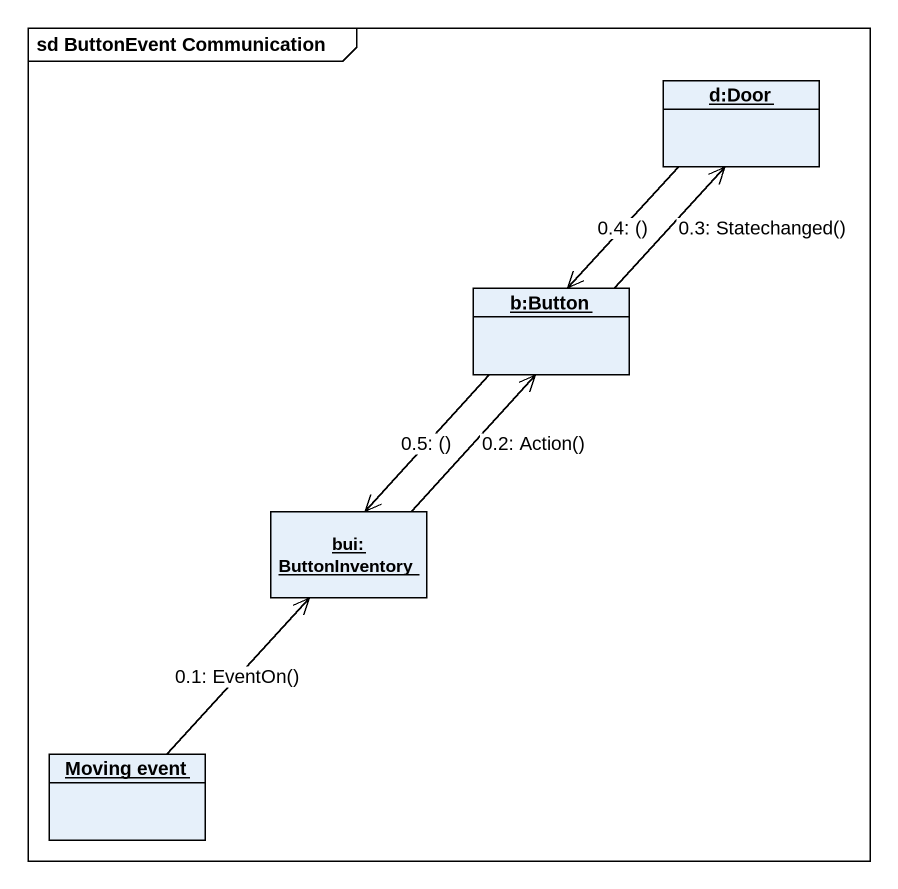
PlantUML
@startuml
mainframe sd ButtonEvent Communication
hide circle
hide empty members
object "d:Door" as d_Door
object "b:Button" as b_Button
object "bui: ButtonInventory" as bui_ButtonInventory
object "Moving event" as Moving_event
Moving_event -up-> bui_ButtonInventory : 0.1: EventOn()
bui_ButtonInventory -up-> b_Button : 0.2: Action()
b_Button -up-> d_Door : 0.3: Statechanged()
d_Door --> b_Button : 0.4: ()
b_Button --> bui_ButtonInventory : 0.5: ()
@enduml
